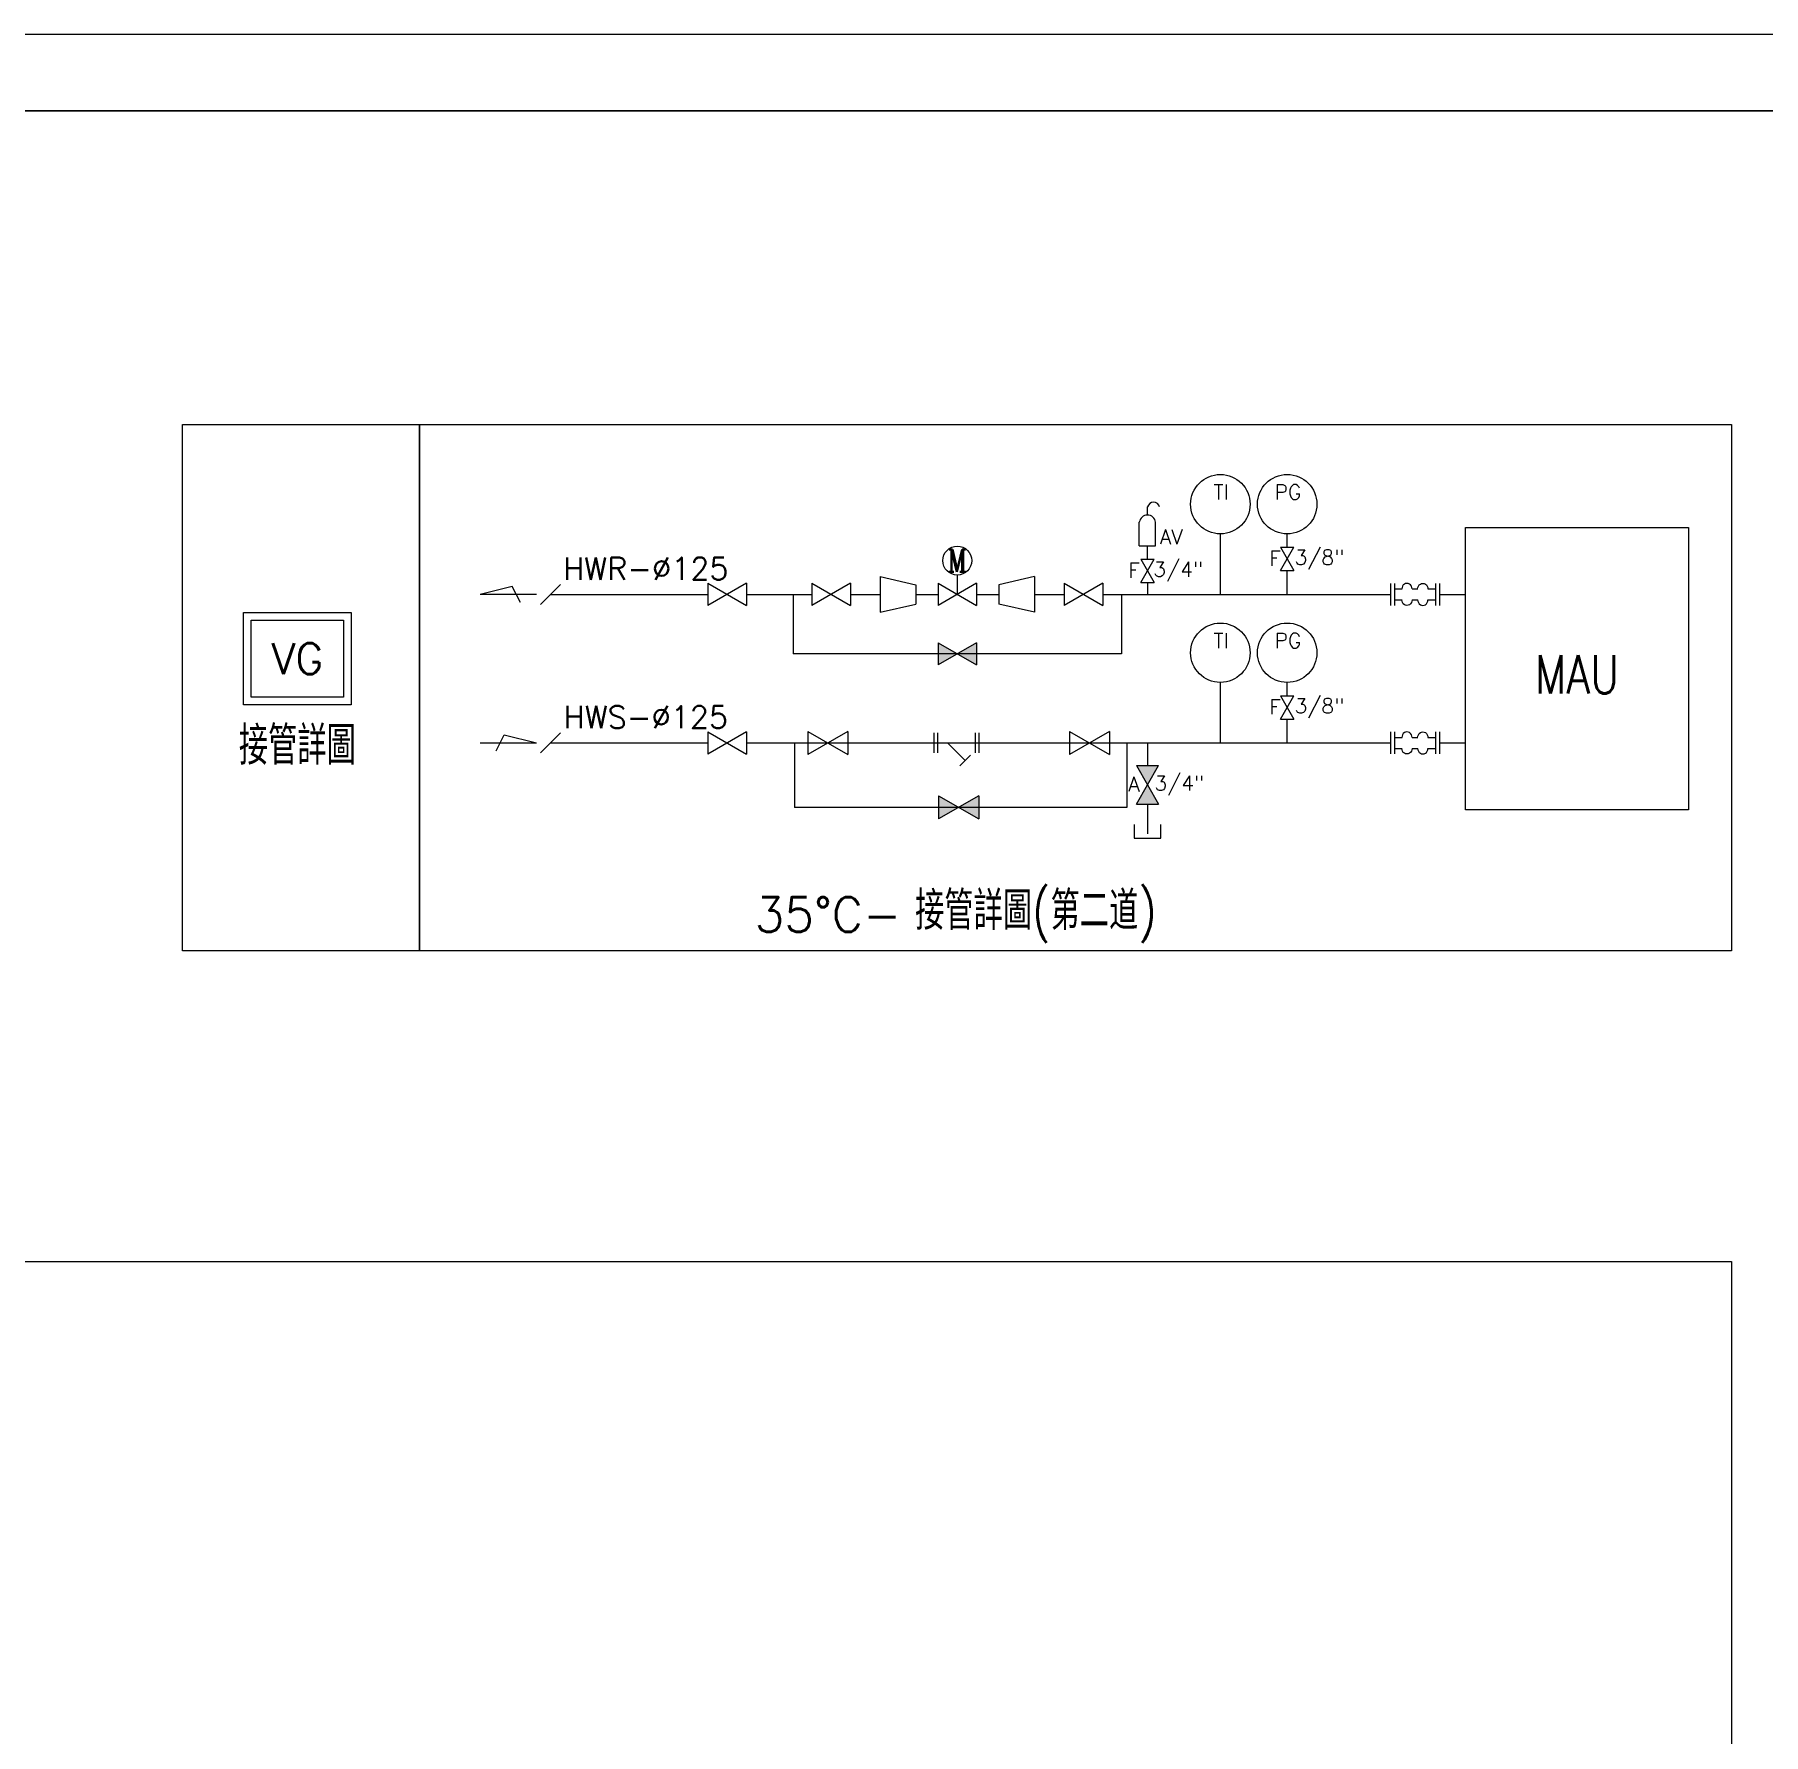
# Model space of a CAD drawing. Header units: millimetres. Extents: x -18 to 822, y 1518 to 2130.
# Drawn here: x 423.4 to 559.7, y 1995.9 to 2129.9 of the extents above; entities that cross this region are included whole.
import ezdxf
from ezdxf.enums import TextEntityAlignment as Align

# ---------------------------------------------------------------- set-up
doc = ezdxf.new("R2010")
doc.units = ezdxf.units.MM
for name, color, linetype in [('01', 1, 'Continuous'), ('02', 7, 'Continuous'), ('02-1', 7, 'Continuous'), ('03', 7, 'Continuous'), ('0圖號', 7, 'Continuous'), ('A-DETL-01', 1, 'Continuous')]:
    doc.layers.add(name, color=color, linetype=linetype)
doc.styles.add('HKEC', font='romans.shx', dxfattribs={"bigfont": 'china.shx'})
doc.styles.add('全懋', font='romanc.shx', dxfattribs={"bigfont": 'chineset.shx'})

# ---------------------------------------------------------------- blocks, each defined once
blk = doc.blocks.new('transition')
for p, q in [((2.4, 1.2), (0, 0.65)), ((2.4, 1.2), (2.4, -1.2)), ((0, 0.65), (0, -0.65)), ((2.4, -1.2), (0, -0.65))]:
    blk.add_line(p, q)
blk = doc.blocks.new('valve')
at = {"color": 0}
for p, q in [((-1.3, 0.75), (-1.3, -0.75)), ((-1.3, 0.75), (1.3, -0.75)), ((1.3, 0.75), (-1.3, -0.75)), ((1.3, 0.75), (1.3, -0.75))]:
    blk.add_line(p, q, dxfattribs=at)
blk = doc.blocks.new('air vent-2')
for p, q in [((0, 2.08), (0, 2.62)), ((-0.55, 0), (-0.55, 1.6)), ((0.55, 0), (0.55, 1.6)), ((-0.55, 0), (0.55, 0))]:
    blk.add_line(p, q)
for centre, radius, start, end in [((0.41, 2.53), 0.415, 12.5513, 167.4487), ((0, 1.52), 0.556, 8.2547, 171.7453)]:
    blk.add_arc(centre, radius, start, end)
blk = doc.blocks.new('A$C7F002F0C')
at = {"color": 7, "linetype": 'Continuous', "ltscale": 30}
blk.add_line((-180.2, 83.7), (-180.2, 0.2), dxfattribs=at)
for p, q in [((-263.8, 48.3), (-263.8, -48.3)), ((-263.8, 48.3), (-96.5, -48.3)), ((-96.5, 48.3), (-263.8, -48.3)), ((-96.5, 48.3), (-96.5, -48.3))]:
    blk.add_line(p, q)
blk.add_circle((-180.2, 146.4), 62.7)
at = {"linetype": 'Continuous', "ltscale": 200, "style": '全懋', "width": 0.8}
blk.add_text('M', height=96.5, dxfattribs=at).set_placement((-180.2, 146.4), align=Align.MIDDLE)
blk = doc.blocks.new('expansion joint-flange')
for p, q in [((-3.3, 0.81), (-3.3, -0.81)), ((-3, 0.81), (-3, -0.81)), ((-3, 0.4), (-2.45, 0.4)), ((-1.7, 0.4), (-1.3, 0.4)), ((-0.55, 0.4), (0, 0.4)), ((0, 0.81), (0, -0.81)), ((0.3, 0.81), (0.3, -0.81)), ((-3, -0.4), (-2.45, -0.4)), ((-1.7, -0.4), (-1.3, -0.4)), ((-0.55, -0.4), (0, -0.4))]:
    blk.add_line(p, q)
for centre, major_axis in [((-2.08, 0.4), (-0.076, 0.406)), ((-0.93, -0.4), (0.076, -0.406))]:
    blk.add_ellipse(centre, major_axis=major_axis, ratio=0.9042, start_param=4.545255, end_param=7.686848)
at = {"extrusion": (0, 0, -1)}
for centre, major_axis in [((-0.93, 0.4), (0.076, 0.406)), ((-2.08, -0.4), (-0.076, -0.406))]:
    blk.add_ellipse(centre, major_axis=major_axis, ratio=0.9042, start_param=4.545255, end_param=7.686848, dxfattribs=at)
blk = doc.blocks.new('Y type strainer-flange')
for p, q in [((-1.8, 0.8), (-1.8, -0.8)), ((-1.5, 0.8), (-1.5, -0.8)), ((1.5, 0.8), (1.5, -0.8)), ((1.8, 0.8), (1.8, -0.8)), ((1.14, -0.99), (0.29, -1.84))]:
    blk.add_line(p, q)
at = {"linetype": 'Continuous', "ltscale": 30}
for p, q in [((-1.5, 0), (1.5, 0)), ((-0.7, 0), (0.71, -1.41))]:
    blk.add_line(p, q, dxfattribs=at)
blk = doc.blocks.new('A$Ce967d797')
for p, q in [((409, 283), (0, 283)), ((406.529, 280.069), (2.471, 280.069))]:
    blk.add_line(p, q)
blk = doc.blocks.new('A$C525b6b98')
at = {"xscale": 1.000475039848343, "yscale": 1.000475039848343, "zscale": 1.000475039848343}
blk.add_blockref('A$Ce967d797', (0, 0), dxfattribs=at)

msp = doc.modelspace()

# ---------------------------------------------------------------- hatches: boundary and pattern name
at = {"layer": '02'}
h = msp.add_hatch(color=256, dxfattribs=at)
h.paths.add_polyline_path([(494.641, 2081.925), (494.641, 2080.168), (496.163, 2081.046)])
h.paths.add_polyline_path([(497.685, 2081.925), (496.163, 2081.046), (497.685, 2080.168)])
h = msp.add_hatch(color=256, dxfattribs=at)
h.paths.add_polyline_path([(512.029, 2072.247), (510.272, 2072.247), (511.15, 2070.725)])
h.paths.add_polyline_path([(511.15, 2070.725), (510.272, 2069.203), (512.029, 2069.203)])
h = msp.add_hatch(color=256, dxfattribs=at)
h.paths.add_polyline_path([(494.691, 2069.848), (494.691, 2068.028), (496.269, 2068.938)])
h.paths.add_polyline_path([(497.846, 2069.848), (496.269, 2068.938), (497.846, 2068.028)])

# ---------------------------------------------------------------- linework, layer by layer
msp.add_lwpolyline([(-12.883, 2123.832), (718.279, 2123.832), (717.901, 1554.651), (-13.262, 1554.651)], close=True)
at = {"ltscale": 1000}
msp.add_lwpolyline([(435.094, 2099.132), (453.764, 2099.132), (453.764, 2057.628), (435.094, 2057.628)], close=True, dxfattribs=at)
at = {"layer": '01', "linetype": 'Continuous'}
for p, q in [((464.889, 2086.52), (463.308, 2084.94)), ((464.889, 2074.811), (463.308, 2073.231))]:
    msp.add_line(p, q, dxfattribs=at)
at = {"layer": '01'}
for p, q in [((511.15, 2086.667), (511.15, 2085.73)), ((464.099, 2085.73), (476.492, 2085.73)), ((479.536, 2085.73), (484.688, 2085.73)), ((483.224, 2085.73), (483.224, 2081.046)), ((487.732, 2085.73), (490.074, 2085.73)), ((492.884, 2085.73), (494.641, 2085.73)), ((497.685, 2085.73), (499.441, 2085.73)), ((502.252, 2085.73), (504.593, 2085.73)), ((507.638, 2085.73), (530.298, 2085.73)), ((509.101, 2085.73), (509.101, 2081.046)), ((534.161, 2085.73), (536.213, 2085.73)), ((509.101, 2081.046), (483.224, 2081.046)), ((464.099, 2074.021), (476.492, 2074.021)), ((479.536, 2074.021), (530.298, 2074.021)), ((483.325, 2074.021), (483.325, 2068.938)), ((485.952, 2074.021), (485.962, 2074.021)), ((507.873, 2074.021), (507.883, 2074.021)), ((509.519, 2074.021), (509.519, 2068.938)), ((534.161, 2074.021), (536.213, 2074.021)), ((509.519, 2068.938), (483.325, 2068.938))]:
    msp.add_line(p, q, dxfattribs=at)
at = {"layer": '01', "color": 7, "ltscale": 200}
for p, q in [((511.15, 2074.021), (511.15, 2072.247)), ((511.15, 2069.203), (511.15, 2066.861))]:
    msp.add_line(p, q, dxfattribs=at)
msp.add_lwpolyline([(510.093, 2067.598), (510.093, 2066.517), (512.208, 2066.517), (512.208, 2067.598)], dxfattribs=at)
at = {"layer": '02', "linetype": 'Continuous', "ltscale": 200}
for p, q in [((516.893, 2085.73), (516.893, 2090.499)), ((522.162, 2089.442), (522.162, 2090.499)), ((511.15, 2088.493), (511.15, 2089.55)), ((522.162, 2085.73), (522.162, 2087.615)), ((516.893, 2074.021), (516.893, 2078.79)), ((522.162, 2077.733), (522.162, 2078.79)), ((522.162, 2074.021), (522.162, 2075.906))]:
    msp.add_line(p, q, dxfattribs=at)
at = {"layer": '02'}
for p, q in [((461.093, 2086.362), (458.564, 2085.73)), ((461.725, 2085.098), (461.093, 2086.362)), ((462.99, 2085.73), (458.564, 2085.73)), ((458.564, 2074.021), (462.99, 2074.021)), ((459.829, 2073.389), (460.461, 2074.653)), ((460.461, 2074.653), (462.99, 2074.021))]:
    msp.add_line(p, q, dxfattribs=at)
for points in [[(453.764, 2099.132), (557.183, 2099.132), (557.183, 2057.628), (453.764, 2057.628)], [(536.213, 2068.752), (536.213, 2090.999), (553.776, 2090.999), (553.776, 2068.752)]]:
    msp.add_lwpolyline(points, close=True, dxfattribs=at)
for centre in [(516.893, 2092.84), (522.162, 2092.84), (516.893, 2081.131), (522.162, 2081.131)]:
    msp.add_circle(centre, 2.342, dxfattribs=at)
at = {"layer": '03'}
for points in [[(439.905, 2084.305), (448.397, 2084.305), (448.397, 2077.026), (439.905, 2077.026)], [(440.511, 2083.699), (447.79, 2083.699), (447.79, 2077.633), (440.511, 2077.633)]]:
    msp.add_lwpolyline(points, close=True, dxfattribs=at)
at = {"layer": 'A-DETL-01', "linetype": 'Continuous'}
msp.add_lwpolyline([(557.183, 2033.157), (557.183, 1589.64), (178.866, 1589.64), (178.866, 2033.157)], close=True, dxfattribs=at)
at = {"layer": 'DEFPOINTS'}
msp.add_lwpolyline([(-12.883, 2123.832), (717.523, 2123.832), (717.523, 1554.651), (-12.883, 1554.651)], close=True, dxfattribs=at)

# ---------------------------------------------------------------- block references
at = {"ltscale": 2, "xscale": 2.052814562332979, "yscale": 2.052814562332979, "zscale": 2.052814562332979}
msp.add_blockref('A$C525b6b98', (-17.959, 1548.63), dxfattribs=at)
at = {"layer": '02'}
for name, p, xscale, yscale, zscale in [('air vent-2', (511.15, 2089.55), 1.170902304000106, 1.170902304000106, 1.170902304000106), ('valve', (478.014, 2085.73), 1.170902304000106, 1.170902304000106, 1.170902304000106), ('valve', (486.21, 2085.73), 1.170902304000106, 1.170902304000106, 1.170902304000106), ('transition', (492.884, 2085.73), -1.170902304000106, 1.170902303999974, 1.170902304), ('transition', (499.441, 2085.73), 1.170902304000106, 1.170902304000106, 1.170902304000106), ('valve', (506.116, 2085.73), 1.170902304000106, 1.170902304000106, 1.170902304000106), ('expansion joint-flange', (533.839, 2085.73), 1.072993752559102, 1.072993752559102, 1.072993752559102), ('valve', (496.163, 2081.046), 1.170902304000106, 1.170902304000106, 1.170902304000106), ('valve', (478.014, 2074.021), 1.170902304000106, 1.170902304000106, 1.170902304000106), ('valve', (485.957, 2074.024), 1.213136870379275, 1.213136870379275, 1.213136870379275), ('Y type strainer-flange', (496.084, 2074.021), 0.9825753599857017, 0.9825753599857017, 0.9825753599857017), ('valve', (506.58, 2074.024), 1.213136870379275, 1.213136870379275, 1.213136870379275), ('expansion joint-flange', (533.839, 2074.021), 1.072993752559102, 1.072993752559102, 1.072993752559102), ('valve', (496.269, 2068.938), 1.213136870379275, 1.213136870379275, 1.213136870379275)]:
    msp.add_blockref(name, p, dxfattribs=dict(at, xscale=xscale, yscale=yscale, zscale=zscale))
at = {"layer": '02', "rotation": 90}
for p, xscale, yscale, zscale in [((522.162, 2088.528), 0.7025413824068288, 0.7025413824068288, 0.7025413824068288), ((511.15, 2087.58), 0.7025413824068288, 0.7025413824068288, 0.7025413824068288), ((522.162, 2076.819), 0.7025413824068288, 0.7025413824068288, 0.7025413824068288), ((511.15, 2070.725), 1.170902303999974, 1.170902303999974, 1.170902303999974)]:
    msp.add_blockref('valve', p, dxfattribs=dict(at, xscale=xscale, yscale=yscale, zscale=zscale))
at = {"layer": '0圖號', "xscale": 0.01819584, "yscale": 0.01819584, "zscale": 0.01819584}
msp.add_blockref('A$C7F002F0C', (499.441, 2085.73), dxfattribs=at)

# ---------------------------------------------------------------- texts
at = {"layer": '02', "linetype": 'Continuous', "ltscale": 200, "style": 'HKEC'}
for s, p in [('TI', (516.946, 2093.794)), ('PG', (522.215, 2093.794)), ('TI', (516.946, 2082.085)), ('PG', (522.215, 2082.085))]:
    msp.add_text(s, height=1.1709, dxfattribs=at).set_placement(p, align=Align.MIDDLE)
at = {"layer": '02-1', "ltscale": 200, "style": 'HKEC'}
for s, p in [('HWR-%%C125', (471.619, 2087.766)), ('HWS-%%C125', (471.619, 2076.057))]:
    msp.add_text(s, height=1.7564, dxfattribs=at).set_placement(p, align=Align.MIDDLE)
at = {"layer": '03', "linetype": 'Continuous', "ltscale": 200, "style": 'HKEC'}
for s, height, p in [('AV', 1.1709, (513.023, 2090.265)), ('F', 1.171, (521.199, 2088.571)), ('3/8"', 1.1709, (524.705, 2088.571)), ('F', 1.171, (510.08, 2087.627)), ('3/4"', 1.1709, (513.573, 2087.627)), ('VG', 2.4263, (444.151, 2080.666)), ('F', 1.171, (521.199, 2076.862)), ('3/8"', 1.1709, (524.705, 2076.862)), ('A', 1.171, (510.08, 2070.772)), ('3/4"', 1.1709, (513.657, 2070.772))]:
    msp.add_text(s, height=height, dxfattribs=at).set_placement(p, align=Align.MIDDLE)
at = {"layer": '03', "ltscale": 200, "style": 'HKEC', "width": 0.8}
for s, p in [('MAU', (544.995, 2079.434)), ('接管詳圖', (444.151, 2073.982)), ('接管詳圖(第二道)', (502.357, 2060.588))]:
    msp.add_text(s, height=3.0326, dxfattribs=at).set_placement(p, align=Align.MIDDLE)
at = {"layer": '03', "ltscale": 200, "style": 'HKEC'}
msp.add_text('35%%DC-', height=2.7294, dxfattribs=at).set_placement((485.98, 2060.497), align=Align.MIDDLE)

doc.saveas('drawing.dxf')
